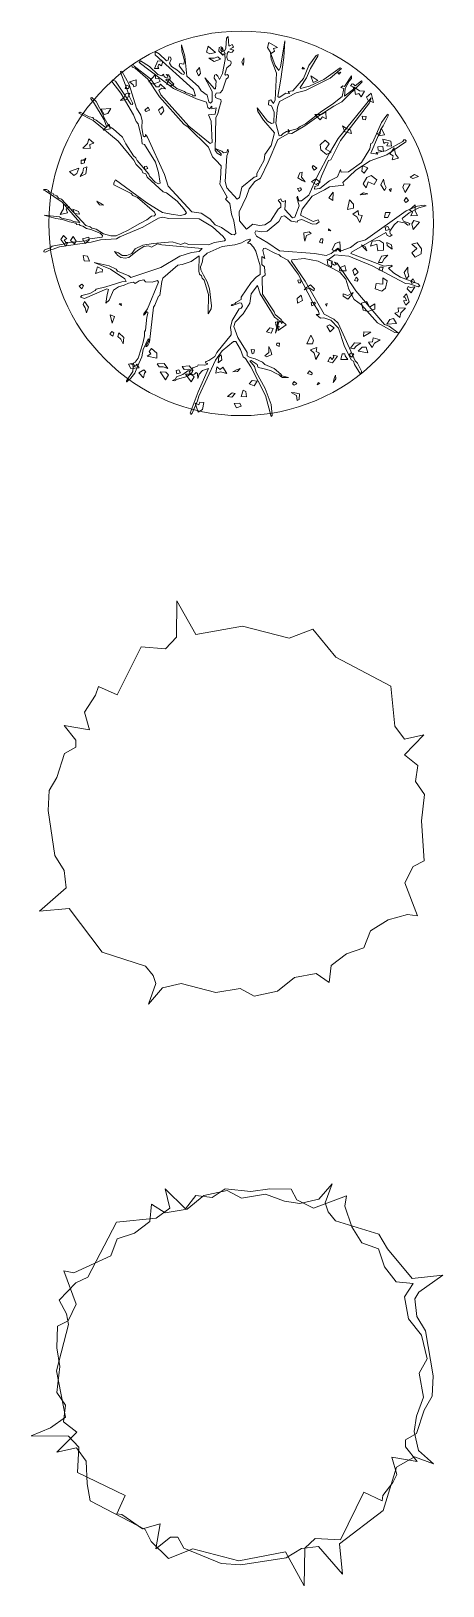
# Model space of a CAD drawing. Header units: millimetres. Extents: x -63086 to 144078, y -129912 to 13382.
# Drawn here: x 65127 to 66198, y -57687 to -53643 of the extents above; entities that cross this region are included whole.
import ezdxf

# ---------------------------------------------------------------- set-up
doc = ezdxf.new("R2010")
doc.units = ezdxf.units.MM
doc.layers.get('0').update_dxf_attribs({"lineweight": 0})
doc.layers.add('観葉植物', color=92, linetype='Continuous', lineweight=9)

# ---------------------------------------------------------------- blocks, each defined once
blk = doc.blocks.new('樹木平面（CAD素材.com）5342c5fa')
at = {"color": 0, "linetype": 'ByBlock', "lineweight": -2}
blk.add_lwpolyline([(122.1, -400.9), (106.7, -400.9), (102.2, -398.2), (98.2, -393.6), (90.1, -390.7), (75.8, -382.8), (52.5, -376.4), (43.6, -375.3), (42.3, -373.2), (40.7, -366.8), (25.3, -357.1), (22.1, -358), (33.7, -372.1), (38.2, -386.9), (61.6, -429.8), (76.9, -470.8), (79.9, -499.7), (77, -502.7), (62.7, -447.5), (24.3, -372.9), (10.3, -351.8), (4.1, -347.4), (-2.3, -328.2), (-14.2, -307.5), (-20.7, -307.2), (-49.7, -331.6), (-67.3, -356.1), (-110.6, -449.6), (-114.2, -461.9), (-128.1, -493.6), (-131.6, -497), (-133.1, -494.1), (-112.9, -438), (-85.9, -377.4), (-101.1, -382.6), (-110.1, -392.4), (-113.3, -403.9), (-114.1, -390.8), (-117.9, -387.8), (-122, -392.7), (-135.9, -394.2), (-140.9, -398.1), (-166.6, -405.1), (-174.2, -409.7), (-178.8, -408.8), (-171.3, -405.3), (-169.1, -399.5), (-152.6, -393.1), (-139.1, -384), (-131.9, -382.5), (-135.9, -386.1), (-135.4, -389.4), (-129.6, -389.5), (-127, -385.7), (-129.1, -378.3), (-126.7, -375.7), (-114.4, -371.4), (-112.3, -368.2), (-96.4, -369), (-89.5, -366.8), (-88.6, -364.9), (-92.8, -363.8), (-93.7, -361.3), (-91.6, -359.1), (-84.4, -357.1), (-69.6, -346.1), (-64.3, -335.6), (-26.7, -289.8), (-26.3, -283.4), (-28.4, -270.9), (-23.7, -252.5), (-5.6, -222.1), (-0.3, -220.9), (2.6, -215.6), (0.5, -207.5), (-4.6, -206.9), (-23.6, -213.6), (-26.4, -213.6), (-24.4, -211.1), (-18.1, -209.6), (-16.2, -208.1), (-14.5, -205.8), (-0.5, -197.8), (-0.4, -192.2), (25.2, -154.1), (39, -139.4), (48.5, -133.3), (48.3, -110.9), (40.5, -84.7), (37.5, -72.6), (31.1, -62.1), (22.8, -52.5), (16.1, -51.4), (23.6, -43.9), (21.7, -41.3), (12.2, -43.5), (0.3, -51.1), (-16.9, -55.8), (-50.1, -60.5), (-88.8, -77.7), (-99.9, -87.5), (-101.8, -102.1), (-106, -113.1), (-105.3, -121.2), (-98.7, -134.8), (-88.7, -152.1), (-83.4, -170.1), (-78.1, -214.3), (-79, -222), (-86.3, -235.7), (-85.7, -184.7), (-96.9, -148), (-102.2, -142.3), (-104, -136.5), (-109.3, -132.6), (-110.8, -124.7), (-110.1, -84.2), (-131, -99), (-154.4, -107.1), (-165, -108.8), (-204.1, -142.9), (-206.6, -151.2), (-212.1, -187.8), (-215.5, -189.1), (-225.2, -212.7), (-228.7, -218.4), (-238.8, -308.8), (-243.4, -317.3), (-246.8, -320.5), (-248.1, -320.1), (-246.6, -316.3), (-240.7, -305.3), (-240.3, -301.1), (-242.6, -300.8), (-255.1, -327.9), (-259.3, -347.1), (-270.2, -372.5), (-276.9, -389.7), (-287.3, -402.3), (-297.7, -412.2), (-299.1, -412.1), (-299.1, -409.5), (-282.4, -385.3), (-281.8, -374.4), (-277.2, -371.8), (-278.8, -368), (-287.9, -366.6), (-276, -360.7), (-268.4, -350.7), (-260.5, -326), (-255.3, -308.8), (-251.8, -292.4), (-252.1, -282.1), (-249.5, -278), (-246.3, -244.2), (-243.1, -234.5), (-243.5, -231), (-246.1, -230.5), (-252.6, -238.3), (-254.9, -238.4), (-253.5, -235.3), (-244.1, -222.7), (-215.2, -153.1), (-218.4, -148.7), (-231.8, -153.4), (-249.2, -152), (-253.6, -147.2), (-266.1, -149.4), (-276.1, -156.6), (-280.2, -153.1), (-293.3, -155.7), (-304.7, -161.2), (-319.4, -165.1), (-332.5, -174.1), (-344, -199.5), (-352.1, -207.8), (-349.2, -185.1), (-345.4, -171.8), (-349.7, -170.6), (-408.3, -195.4), (-418.3, -192), (-414.7, -187.9), (-394.3, -182.6), (-380.2, -174.8), (-377.9, -171), (-352.5, -165.2), (-310.7, -151.8), (-300, -151.5), (-303, -144), (-340.7, -119.3), (-382.5, -102), (-344.1, -110.7), (-326, -119.3), (-321.9, -124.1), (-292.9, -136.2), (-287.2, -140.8), (-209.6, -115.2), (-160.4, -85.8), (-129.6, -75.5), (-110.2, -73.2), (-102.4, -65.7), (-207, -56.3), (-217.9, -52.9), (-234.1, -62.1), (-241.5, -58.7), (-253.8, -60.3), (-270.1, -70.8), (-292.3, -89), (-302.1, -90.6), (-313.2, -88.7), (-321.4, -83.7), (-330.4, -73.3), (-320, -76.7), (-309.7, -84), (-297.8, -83.4), (-285, -78.1), (-276.3, -65.9), (-256.1, -56.9), (-229.4, -52), (-179.9, -48.4), (-157.2, -54.9), (-147.5, -50.5), (-137.6, -55.2), (-86, -56.1), (-69.7, -49.7), (-43.7, -45.2), (-41.8, -43.2), (-47.9, -34.5), (-74.9, -9.1), (-109.6, 11.6), (-188.8, 12.5), (-205.4, 15.9), (-215.3, 13.7), (-255.9, -10.3), (-316.1, -35.3), (-325.2, -40.3), (-366.8, -43.2), (-390.7, -49.1), (-472.6, -61.3), (-489.3, -67.3), (-498.8, -70), (-509, -75.3), (-513.7, -74.4), (-512.9, -69.4), (-506.7, -66.8), (-498.5, -64.2), (-492.2, -59.3), (-459, -53.7), (-447.3, -50.2), (-405.3, -45.2), (-394.5, -40.6), (-361.9, -36.2), (-360.8, -31.9), (-367.4, -25.7), (-391.9, -15.9), (-402.7, -13.8), (-412, -7.1), (-419, -5.7), (-421.7, -1.8), (-427.7, -2.8), (-430.9, 0.8), (-446.9, 3.5), (-465.1, 10.4), (-482.6, 13), (-513.1, 21.5), (-472.9, 16.9), (-468, 13.3), (-443.2, 8.4), (-436.2, 4.9), (-420.2, 1.9), (-465.9, 55), (-509.2, 84.4), (-512.8, 85), (-514.4, 86.7), (-513, 88), (-506.7, 88), (-501.8, 85.8), (-501.2, 83.7), (-498.4, 81.4), (-489.8, 77.8), (-487.3, 74), (-484.6, 73), (-480.3, 71.7), (-475.5, 65.6), (-468, 62.6), (-404.9, -5.6), (-393, -9), (-388.9, -12.2), (-377.8, -15.1), (-358.5, -27.6), (-339.1, -32.1), (-325.6, -32.3), (-295.9, -19), (-264.4, 0), (-245.8, 9.3), (-234.1, 18.7), (-225.8, 19.8), (-223.6, 23.1), (-226, 28.8), (-269.8, 66.8), (-282.2, 72), (-286.7, 78), (-331.4, 100), (-332.1, 105.7), (-327.6, 113), (-245.6, 53.3), (-213.5, 33.3), (-205.6, 28), (-182.7, 24.2), (-159.6, 20.1), (-147.3, 22.7), (-142.9, 27.7), (-149.4, 37.8), (-167.1, 57.6), (-194.9, 79.3), (-203.6, 82.2), (-245.1, 120.5), (-248.7, 129), (-255.9, 131.4), (-259.1, 138.1), (-274, 153.4), (-279.8, 164.6), (-320.4, 214), (-385.4, 267.9), (-422.4, 286.6), (-419.1, 289), (-395.8, 277), (-386.2, 275), (-383.5, 270.8), (-377.7, 268.3), (-355.5, 251.4), (-351.8, 249.1), (-349.8, 250.4), (-356.8, 268.9), (-384.8, 315.2), (-391.4, 323.4), (-391.2, 326.5), (-389.3, 327.7), (-378, 316.9), (-360, 284), (-357.9, 275.9), (-349.8, 262.2), (-344.6, 252.5), (-333.4, 245.8), (-309.5, 224.3), (-300.9, 206.7), (-280.2, 175.7), (-274.1, 170.1), (-270.8, 163.4), (-240.5, 128.1), (-239.1, 122.3), (-224.7, 107.1), (-215.5, 102.8), (-210.9, 104.6), (-215.2, 132.5), (-223.7, 159), (-252.4, 205.4), (-257.7, 207), (-259.4, 222.9), (-268.8, 258.4), (-273.8, 264.8), (-281, 282.6), (-313.3, 338.8), (-336.6, 369.3), (-335.7, 372.3), (-327.3, 369.6), (-287.2, 309.9), (-284.2, 309.1), (-282.3, 311.5), (-290.9, 328.9), (-299.8, 354.9), (-313.8, 390.6), (-314.1, 394.5), (-311.3, 396.2), (-291.7, 360.9), (-272.7, 299.5), (-261.1, 281.4), (-257.9, 266.8), (-258.5, 249.6), (-255.6, 227.3), (-252.3, 224.9), (-249.7, 226.9), (-249.5, 231.2), (-244.5, 224.1), (-199.9, 127.2), (-190.6, 96.9), (-128.9, 30.2), (-104.7, 26.1), (-82.1, 12.1), (-67.9, -4.3), (-51.5, -10.7), (-26.1, -29), (-19, -30.1), (-14.7, -26.5), (-19.9, 6.9), (-26.1, 23.8), (-30, 51.4), (-41.2, 62.8), (-37.3, 67.9), (-56.3, 102.1), (-54.4, 115.4), (-52.6, 149.9), (-66.3, 164.7), (-75, 172.9), (-85.7, 198.3), (-138.7, 249.9), (-150.1, 257.7), (-213.4, 329.1), (-242.9, 374.8), (-276.2, 403.6), (-284.2, 405.9), (-284.9, 412.1), (-281.2, 414.1), (-278.5, 408.9), (-236.7, 376), (-221.6, 355.2), (-214.5, 355), (-210.7, 362), (-197, 350.2), (-207.2, 352), (-214.5, 346.5), (-209.3, 334.2), (-137.1, 252.4), (-80.9, 207.9), (-75.9, 210.4), (-78.4, 265.4), (-85.3, 281.9), (-68.1, 284.2), (-65.9, 300.8), (-76.6, 297.6), (-76.8, 304.7), (-83.2, 297.9), (-87.6, 301.1), (-90.7, 315.4), (-116.8, 323.9), (-176.2, 350.4), (-265.7, 418.6), (-262.2, 422.5), (-239.2, 407.6), (-217, 387.5), (-206.7, 383.4), (-202.2, 387.8), (-201, 381.8), (-197.1, 379.3), (-191, 380.5), (-191.9, 384.8), (-195.8, 387.5), (-189.6, 385.9), (-185.5, 379.5), (-185.7, 375.2), (-194.4, 374.7), (-196.5, 372.9), (-168.1, 350.5), (-148, 343.2), (-145.3, 340), (-127.5, 333.9), (-126.1, 331.6), (-119.5, 332), (-124.5, 348), (-223.9, 438), (-224.3, 446.5), (-213.8, 440.5), (-194.9, 422.9), (-190.7, 424.1), (-189.1, 433), (-184.1, 432.1), (-182.5, 426.6), (-187.1, 416.5), (-181.6, 408.3), (-167.7, 399.2), (-155.6, 388.9), (-149.4, 387.5), (-147.8, 391.4), (-162.2, 409.7), (-160.4, 415.4), (-150.1, 413.8), (-148.3, 422.3), (-151.9, 435.5), (-155.3, 448.1), (-155.6, 464.3), (-146.9, 435), (-141.6, 383), (-111.5, 356), (-104.4, 344.4), (-88.9, 333.2), (-84.5, 315.8), (-80.2, 312.8), (-76.3, 316.5), (-76.3, 342.5), (-94.8, 378.4), (-70.2, 350.1), (-67.2, 349.8), (-65.6, 370.2), (-71.3, 377.7), (-70.2, 385), (-65.8, 387.5), (-61, 382.5), (-57.4, 374.3), (-49.1, 389.8), (-42.5, 426.4), (-43.2, 440.5), (-51.2, 440.1), (-58.5, 448.2), (-58.2, 457.5), (-54, 458.7), (-49.4, 456.9), (-47.7, 450.5), (-53.1, 455.8), (-53.4, 450.8), (-50.8, 448.1), (-43.5, 449.6), (-40.6, 456), (-38.9, 481.4), (-34.8, 486.1), (-33.1, 461.8), (-30.4, 461.3), (-24, 464.8), (-20.5, 459.5), (-22.3, 457), (-30.5, 453.4), (-19.9, 450.5), (-24.4, 445), (-28.5, 444.4), (-33.9, 447.3), (-36.9, 442), (-38.3, 431.2), (-35.2, 424.5), (-27.3, 421.9), (-26.7, 416.7), (-28.5, 412.3), (-38, 404.8), (-43.2, 387.9), (-41.3, 385.6), (-35.9, 387), (-34, 383.9), (-34.9, 379.5), (-39.8, 375.4), (-49.3, 346), (-55.2, 339.6), (-65.9, 338.2), (-68, 332.9), (-67.5, 327.7), (-62.4, 324.7), (-53.8, 321.8), (-52.5, 317), (-59, 296.3), (-61.3, 285.2), (-66.9, 274.9), (-68.1, 189.3), (-63, 182.6), (-52.6, 176.7), (-52.5, 181.1), (-66.3, 194), (-50.9, 187.9), (-46.7, 183.5), (-38, 184.9), (-35.1, 192.8), (-33.9, 186.6), (-37.7, 176), (-42.2, 108.4), (-37.8, 92.7), (-11.3, 63.2), (-5, 67.3), (1, 94.3), (33.2, 120.1), (39.8, 121.9), (40, 129.5), (59.2, 164.4), (61.1, 178.8), (77.5, 202.5), (86, 235.4), (57.6, 268.5), (42.6, 290.9), (41.2, 300.3), (67.7, 265.8), (78.4, 259.4), (84.1, 261.5), (85, 289.3), (78, 305.8), (70.4, 308.5), (71.1, 319.9), (76.6, 321.1), (83.2, 311.5), (87.3, 321.3), (91.2, 391), (77, 426.8), (75.4, 443.3), (87.5, 410.8), (96.9, 397.6), (101.7, 406.5), (113.1, 474.8), (110.4, 431.4), (102.2, 375), (94.9, 329.5), (97.8, 327.2), (115.4, 338.9), (124.6, 337.3), (121.1, 342.6), (133.2, 344.4), (160.9, 376.6), (175.5, 410.8), (194.4, 436.9), (199, 439.2), (198.6, 434.4), (179.4, 402.6), (169.3, 378.4), (152.4, 353.5), (153.8, 350.3), (177.1, 356.9), (213.9, 374.3), (244.5, 395.8), (257, 404.4), (259.8, 402.4), (231, 378), (166.1, 345.5), (142.4, 339.4), (99.2, 317), (93.7, 302.1), (89.4, 260.3), (98.3, 227.9), (103.3, 228.6), (108.1, 233.4), (117.5, 239.1), (144.6, 245.5), (152.9, 251.6), (166.1, 258.7), (208.8, 291.6), (236.9, 310.3), (261.4, 329.5), (266.4, 350.8), (258.4, 353.7), (263.2, 357.9), (268, 356), (286, 383.4), (285.8, 377), (280.3, 370), (269.4, 350.5), (268, 331.1), (291.5, 348.7), (290.6, 355.1), (283.1, 357.6), (287.9, 363.1), (291.7, 362.2), (295.2, 357.4), (312.3, 370.6), (314.1, 367.9), (260.7, 316.3), (240.1, 304.9), (200.8, 279.5), (165.2, 253.7), (131.2, 233.6), (120.9, 232.7), (94.6, 217.8), (69.3, 158.9), (49.6, 117.3), (34.6, 108.4), (20.2, 89.7), (13.1, 69.6), (-6.1, 29.9), (-5.4, 6.3), (13.1, -15.4), (29.5, -2.3), (47.1, -5.3), (61.1, -4.2), (75.4, 5.9), (95.3, 36.5), (102.2, 42.4), (102.4, 50.9), (95.8, 60.7), (102.2, 63.7), (105.4, 57.3), (108.8, 56.1), (114.5, 59.6), (113.1, 35.6), (133, 13.9), (138.9, 15.9), (150.1, 45.4), (143.7, 66.9), (145.8, 70.3), (149.2, 58.9), (155.8, 58.2), (174.8, 73), (196.6, 121.5), (228.8, 182.2), (251.6, 220.4), (337, 326.1), (332.7, 313.6), (257.3, 215.6), (232.2, 165.6), (226.7, 163.1), (207.8, 122.6), (199.3, 98.2), (191.1, 95.4), (190, 88.8), (203.7, 90.7), (228.8, 110.5), (249.8, 121.3), (257.3, 140), (258.9, 133.4), (277.9, 133.8), (312.1, 158.5), (334.1, 193.9), (336.4, 207.4), (340.7, 209.6), (364.4, 262.2), (377.5, 281.6), (381.8, 284.3), (381.8, 280), (368.6, 253.5), (361.5, 243), (360.3, 233.6), (356, 229.7), (336.6, 182.7), (354.2, 180), (350.5, 184.5), (375, 188.6), (419.5, 212.8), (422, 217.2), (425.4, 217.6), (428.2, 214.7), (427.7, 211.7), (377.5, 178.4), (335, 162.4), (297.3, 137.9), (263.7, 106.2), (266.5, 99.6), (229.2, 95), (215.5, 87.5), (183.8, 70.6), (157.5, 37.2), (153.4, 21), (186.8, 5), (199.1, 8.9), (201.8, 4.3), (194.7, -1.4), (184.7, -2.3), (157.1, 10), (146.8, 7.5), (145, 3.4), (129.2, 5.7), (112.1, 19.2), (104.3, 17.6), (97.4, 4.5), (66.6, -20.6), (52, -22.2), (37.4, -19.2), (34.6, -24.9), (38.8, -33.1), (68.9, -51), (98.8, -71.7), (190.2, -78.1), (220.3, -83.6), (232.9, -78.6), (250.7, -64.9), (259.4, -71.3), (283.4, -63.1), (302.1, -48.9), (322.7, -43.2), (427.9, 32.6), (457.6, 44.3), (475, 47.7), (480.5, 45.2), (461.5, 40.2), (435.9, 26.9), (418.1, 13), (421.3, 5.9), (437.8, -0.5), (436.9, -3.7), (432.7, -4.4), (425, 1.6), (414.7, 2.9), (406.9, 4.5), (397.1, -4.1), (385.7, -20.3), (386.6, -27.7), (392.1, -29.9), (385.9, -34.1), (378.8, -31.3), (375.4, -24), (286.1, -75.2), (284.3, -78.8), (370.8, -111.5), (389.1, -108.5), (392.5, -110.8), (382.3, -116.3), (395.3, -128.8), (413.8, -140.3), (459.2, -157.2), (463.6, -162.2), (459.7, -164.7), (436.9, -156.9), (426.6, -156.2), (340, -110.8), (279.3, -85), (242.7, -82.2), (225.8, -94.6), (236.3, -99.8), (233.3, -103.5), (242, -109.2), (247.3, -107.1), (241.6, -100.7), (248.9, -103.5), (297.3, -175.9), (372, -263.4), (383.6, -267.3), (407.8, -284.4), (398.5, -283.5), (353.7, -258.6), (312.1, -212.2), (293.2, -198.3), (278.8, -171.6), (271.3, -145.5), (256.2, -127.5), (239.7, -118.1), (199.5, -98), (162.8, -91.6), (131.3, -94.8), (129.9, -98), (165.5, -150.1), (215.1, -236.6), (240.2, -248.8), (251.6, -259.3), (273.1, -307.4), (295.2, -357.5), (301.6, -363.4), (311.9, -384.4), (311.5, -390.6), (309.4, -392.2), (294.3, -366.8), (291.1, -358.8), (285, -355), (266.7, -317.5), (252.5, -272.5), (232.4, -251.7), (213.9, -245.8), (205.9, -246.9), (194.1, -237.1), (200.9, -237.3), (202.1, -236.2), (200.5, -228.7), (185.4, -205.8), (147.5, -132), (120.7, -95.5), (102.7, -86.6), (97.7, -81.6), (88.3, -78.1), (62, -64.4), (57.7, -65.8), (55.4, -70.8), (60.4, -91.2), (52.9, -85.9), (53.1, -106.7), (59.8, -112.9), (61.6, -134.6), (53.8, -140.3), (54.7, -184.6), (84.7, -230), (87.6, -237.3), (102.9, -249.7), (106.8, -256.5), (104.5, -260.4), (100.9, -252.9), (96.5, -259), (94, -272.3), (88.1, -286), (95.2, -251.3), (86.3, -243.7), (78.3, -230.7), (48.8, -183), (41.5, -161.3), (25.7, -183.7), (22.1, -207.9), (4.7, -235.7), (-16.3, -256.7), (-19.7, -268.2), (-9, -296.9), (14.5, -335.8), (14.5, -344.7), (22.3, -348.6), (35.3, -352.2), (54.3, -360.9), (61.1, -367.1), (85.3, -377.1), (102.2, -392.2), (105, -396.5), (121.9, -400.6)], dxfattribs=at)
for points in [[(-86.6, 460.5), (-90.7, 445.5), (-82.2, 440.8), (-67.6, 444)], [(-45.8, 448.6), (-54.3, 444), (-48.2, 437.7), (-42.1, 440.8)], [(93.6, 457), (71.6, 470), (67.6, 457.7), (77.3, 441.7), (85.6, 447.4), (83.2, 454.6)], [(-214.9, 402.8), (-226.4, 402.3), (-217.3, 422.3), (-204.7, 421.7), (-208, 409.6), (-214.4, 414.3), (-217.3, 406.9)], [(-109.1, 405.6), (-116.4, 396.2), (-111.5, 383.8), (-106.7, 390)], [(-84.6, 430), (-71.2, 420.6), (-54.3, 426.9), (-61.5, 433.1), (-71.2, 430)], [(6.1, 430.5), (1.2, 419.7), (4.9, 410.3), (6.1, 419.7)], [(157.8, 401.5), (164.2, 401.5), (158.5, 406.6)], [(-279.9, 355.4), (-281.5, 360.4), (-291.2, 368.3), (-273.4, 372.9), (-273.4, 357.4)], [(-223.6, 387.5), (-240.5, 368.4), (-229.1, 362.1), (-211.6, 368.6), (-215.7, 377.8), (-223.2, 376.8)], [(-187.9, 374.5), (-195.2, 362), (-181.8, 357.4), (-175.8, 362)], [(198.5, 371.1), (180.3, 383.6), (186.7, 366.3)], [(258.1, 392.9), (250.5, 391.4), (254.2, 388.4)], [(-314, 319.1), (-297.9, 321.9), (-290.3, 338.3), (-299.9, 337.6), (-304.5, 328.5)], [(-291.7, 356.8), (-299.7, 359.7), (-302.4, 350.4), (-293.7, 350.3)], [(293, 354.1), (296.2, 335), (305.5, 338), (310.9, 328.7), (319.5, 343.5), (307, 344.5)], [(337.1, 338.5), (325.3, 328.3), (329.8, 319.7), (343.5, 314.1)], [(-364.4, 296.7), (-356.6, 283.2), (-347.3, 285.9), (-339.3, 298.4)], [(-247.5, 291.3), (-239, 294.4), (-242.6, 302.2), (-251.1, 294.4)], [(-205, 303.8), (-215.9, 294.4), (-209.9, 282), (-201.4, 292.9)], [(191.1, 282.8), (204.5, 268.8), (210.5, 276.6), (220.2, 271.9), (219, 289.1), (208.1, 282.8)], [(-344, 258.1), (-359.7, 242.5), (-341.6, 245.7)], [(121.4, 243.9), (121.4, 236.1), (125, 239.2)], [(262.7, 253.3), (268.5, 238.1), (286.1, 233.7), (283.6, 243), (273.8, 245.9)], [(322.5, 269.4), (323.9, 277.9), (314.2, 278.8), (315.8, 270.2)], [(353.7, 233.3), (358.4, 235.8), (364.3, 246.7), (372.1, 230.2), (357, 227.3)], [(-412.3, 195.5), (-393, 195), (-394.2, 204.8), (-384.1, 208.3), (-397, 219.6), (-400.3, 207.5)], [(217.5, 216.5), (204.2, 204.1), (206.6, 191.6), (221.2, 179.2), (233.3, 185.4), (218.7, 193.2), (228.4, 207.2)], [(369.8, 207.3), (367.2, 218.5), (388.6, 213.4), (390.4, 200.9), (377.9, 201.9), (381.2, 209), (373.4, 210.5)], [(-416.2, 164.7), (-416.3, 155.1), (-407.9, 157.3), (-407.6, 164.1)], [(-405.9, 163.1), (-404.7, 169.3), (-410.8, 164.6)], [(369.3, 187), (367.5, 199.5), (354.1, 199.2), (355.6, 190.7)], [(397, 196.2), (385.7, 180.4), (394.5, 175.9), (391.7, 165.5), (408.3, 169.9), (400.2, 179.5)], [(-446.7, 135.1), (-435.7, 124.2), (-427.5, 129.3), (-423, 143.5)], [(-419.2, 121.8), (-404.5, 128.8), (-401.5, 146.6), (-410.5, 143.4), (-412.6, 133.4)], [(-251.9, 147.5), (-247, 149.1), (-243.4, 142.9), (-251.9, 139.7)], [(157.5, 111.6), (146.7, 118.2), (152.1, 131.5), (158.2, 132.7), (155.9, 119.9), (166, 108.3)], [(184.1, 146.3), (188.7, 138.6), (195.7, 143.6), (186.5, 150.5)], [(328.6, 144.6), (315, 149.4), (312.9, 135.4), (318.6, 130.4)], [(352, 113.3), (337.2, 124.1), (325.5, 119.3), (316, 102.7), (324.4, 92), (329.3, 107.7), (344.9, 100.8)], [(460.3, 121.8), (449.8, 127.2), (438.5, 120.1), (445.5, 116.5)], [(153.3, 92.3), (155.7, 87.8), (150.3, 83), (145.6, 90.8)], [(204.3, 107), (193.1, 115.9), (182, 107.6), (194.3, 101.3)], [(237.9, 59.3), (238.2, 81.4), (227.4, 66.4)], [(369, 115.3), (362.3, 100.5), (371.6, 85), (376.4, 93.3), (371.5, 102.2)], [(384.4, 88.2), (387.9, 82.9), (388.9, 90.5)], [(438.2, 101.8), (422.7, 102.9), (419.7, 93.7), (425.5, 80)], [(-471, 23), (-452.2, 27.7), (-456, 36.8), (-447.1, 42.9), (-462.6, 50.3), (-462.6, 37.8)], [(-375.8, 58.1), (-368.8, 48.5), (-358.9, 47.1), (-366.4, 52.8)], [(275.9, 36.2), (291, 39.9), (291, 49.6), (281.3, 60.9)], [(328.9, 76.8), (317.3, 79.5), (308.8, 74.2), (318.2, 74.7)], [(434.2, 59.4), (428, 66.9), (423, 59.8), (427.2, 54.4)], [(451.3, 48.4), (437.2, 35.2), (444.9, 29), (440.2, 19.4), (457.3, 20.5), (451.2, 31.4)], [(-438.3, 36.5), (-433.8, 25.6), (-420.6, 23.6), (-423.6, 30.9)], [(308, 2.2), (313.9, 20.6), (304.1, 22.2), (303.6, 33), (289.2, 23.7), (299.8, 17.1)], [(386.8, 28), (374.2, 28.6), (372, 15.4), (380.6, 15.3)], [(462.9, 3.1), (447.9, 7.2), (443.2, -1.3), (446.2, -15.8)], [(-451.4, -49.4), (-456.7, -59.6), (-469.6, -41.8), (-462.9, -31.2), (-454, -40), (-461.2, -43.3), (-456.2, -49.5)], [(-437.8, -34.4), (-444.6, -45), (-434.2, -53.5), (-429.8, -46)], [(-413.5, -40), (-406.3, -52.5), (-395.6, -43.2), (-396.7, -35.6)], [(162.9, -37.7), (162.3, -25.1), (176.4, -22.1), (180.8, -26.5), (168.9, -31.7), (164.9, -46.6)], [(206.5, -40.4), (202.7, -48.6), (210.7, -51.6), (211.3, -40.1)], [(232, -19.6), (226.5, -14.1), (226.1, -18.9)], [(373.9, -9.7), (375.2, -18.2), (384.7, -16.1), (380.6, -8.4)], [(257.4, -74), (256, -48.5), (243.6, -52.1), (235.7, -69), (245, -72.7), (249.7, -66.7)], [(325.7, -71.2), (321.5, -60.1), (312.4, -56), (318.1, -63.5)], [(368.9, -70.1), (369.6, -51.8), (359.2, -44.7), (340.1, -46.1), (335.8, -59), (351.6, -54.3), (354.6, -71.1)], [(391.7, -67.2), (390.3, -55.5), (378.1, -50), (379, -57.9)], [(451.2, -88), (467.1, -79.1), (467.7, -66.4), (456.4, -50.9), (443.2, -54.1), (455.5, -65.1), (442.8, -76.4)], [(-411.2, -83.3), (-408.5, -97.4), (-394.7, -98.3), (-400, -85.5)], [(-362.4, -127.1), (-367.5, -126), (-379.2, -130.4), (-374.4, -112.7), (-361, -120.4)], [(234.5, -113.1), (235.7, -98.8), (222.7, -94.2), (224.3, -107.9)], [(272.4, -123.8), (268.8, -109.8), (256, -115.9), (255, -123.5)], [(294.3, -135.8), (303.6, -127.4), (295.9, -116.4), (289.7, -122.4)], [(380.1, -83.1), (364, -85.8), (356.3, -102.2), (365.8, -101.5), (370.6, -92.5)], [(365.6, -123.6), (368.3, -114.3), (359.6, -114.2), (357.5, -120.7)], [(432.3, -114.3), (422.9, -127.6), (429, -144.6), (435.3, -137.4), (432.2, -127.7)], [(-415.1, -157.8), (-421.6, -163.4), (-414.9, -170.3), (-410.5, -162.9)], [(153.5, -154.7), (148.4, -155.1), (146.4, -148.2), (155.3, -147.1)], [(169.4, -166.5), (179.8, -159.5), (189.8, -169.9), (188.3, -175.9), (177.6, -168.5), (162.8, -172.9)], [(303.4, -145.8), (301.1, -150.3), (294.1, -148.5), (298, -140.3)], [(347.6, -170.6), (364.9, -176.4), (374.6, -168.3), (378.6, -149.6), (367.3, -141.9), (367.5, -158.4), (350.6, -156.6)], [(443, -156.8), (450.7, -153.2), (446.1, -144.7), (439.9, -150.8)], [(145.8, -207.2), (158.6, -200.7), (155.6, -187.2), (144.8, -195.8)], [(285.4, -187.8), (276.9, -197.1), (264.8, -189.3), (264.8, -183.1), (276.9, -187.8), (290.2, -180)], [(421, -191.9), (428.8, -183.4), (436.4, -204.1), (427.1, -212.5), (420.9, -201.6), (428.7, -200.4), (425.6, -193.1)], [(433.6, -164.1), (438.2, -166.5), (450.7, -165.4), (441.3, -181.1), (430.4, -170.1)], [(-402.7, -232.9), (-397.2, -217.6), (-407.7, -202.9), (-411.7, -211.5), (-406.2, -220.1)], [(-341.6, -238.2), (-335.9, -259.6), (-329.6, -242.2)], [(-318.2, -209.6), (-311.4, -213.5), (-312.3, -208.8)], [(190, -205.1), (181, -206.1), (182.7, -214.5), (192.8, -209)], [(221.1, -215.8), (222.9, -208.3), (218.6, -210.4)], [(312.2, -207.9), (316.4, -225.6), (328.5, -229.7), (346.5, -223.2), (347.1, -209.6), (333.1, -218.4), (325.8, -203)], [(426.8, -220.6), (407.5, -220), (408.6, -229.8), (398.5, -233.3), (411.3, -244.7), (414.7, -232.6)], [(-342.1, -288.1), (-333.9, -293.3), (-331.4, -285), (-337, -281.2)], [(65.2, -282.3), (77.3, -285.9), (82.6, -273.5), (74.2, -271.4)], [(95.5, -278.4), (116.5, -263.8), (106.9, -255.1), (88.3, -257.3), (90.1, -267.2), (97.7, -268)], [(230.8, -282.1), (240.8, -271.7), (228.9, -264), (221.9, -267.1)], [(317.4, -294.5), (336.4, -283.1), (318, -281.8)], [(403, -260.9), (395.3, -247.4), (386, -250), (377.8, -262.5)], [(-307.1, -313.2), (-305.3, -297.1), (-318.9, -285.1), (-320.9, -294.5), (-313.5, -301.5)], [(75.2, -328.7), (79.1, -340.7), (66.3, -347.4), (60.9, -344.3), (71, -336.1), (70.8, -320.6)], [(90.9, -316.7), (92, -311.7), (99.2, -311.7), (97.7, -320.6)], [(169.6, -313.5), (185.1, -313.4), (187.4, -304), (180.5, -290.8)], [(193, -354), (203, -337.4), (193.9, -333.6), (195.8, -323), (179.7, -328.7), (188.6, -337.6)], [(310.6, -311.8), (294.3, -310.8), (283.1, -324.9), (292.5, -326.4), (299.2, -318.7)], [(328.2, -336.8), (323.8, -321.9), (314.2, -322.3), (303.4, -332.6)], [(360.7, -303.1), (342, -298.1), (340.9, -307.9), (330.1, -308.9), (340.1, -322.9), (346.2, -311.9)], [(-271.6, -366.1), (-265.7, -375.9), (-287.7, -377.5), (-293.2, -366.2), (-280.9, -363.3), (-282, -371.1), (-274.1, -370.2)], [(-244.9, -345.1), (-220, -350.8), (-220, -337.8), (-234.1, -325.6), (-240.2, -333.5), (-235.7, -339.7)], [(-60.3, -362.7), (-51.1, -355.3), (-52.8, -342.1), (-59, -347)], [(32.4, -337.8), (33.9, -328.9), (25.4, -328.2), (27.9, -339.4)], [(238.6, -342.9), (249.9, -345.1), (236.4, -362.5), (224.3, -359), (230.4, -348), (235.4, -354), (240, -347.5)], [(268.9, -339), (269.3, -344.3), (276.8, -354.2), (258.5, -354.5), (262.1, -339.5)], [(280, -343.2), (287.2, -347.9), (292, -339.5), (283.6, -337.4)], [(-248.4, -385.9), (-252, -389.7), (-254.4, -401.9), (-266.9, -388.5), (-253.3, -381.2)], [(-191.1, -377.1), (-201.3, -364.4), (-219.3, -365.6), (-214.1, -373.6), (-203.9, -373.4)], [(-197.8, -407), (-189.7, -393.8), (-196.5, -386.9), (-211.4, -385.8)], [(-167.7, -391.4), (-158.3, -388.9), (-162.7, -381.4), (-169.4, -383)], [(-125.6, -382.4), (-136.3, -370.2), (-154.3, -372.3), (-148.7, -380), (-138.5, -379.3)], [(-130.8, -412.6), (-123.3, -399), (-130.5, -392.4), (-145.4, -392)], [(-38.3, -390.4), (-48, -373.7), (-55.7, -379.8), (-64.1, -373), (-66.9, -389.9), (-54.8, -386.4)], [(-22, -385.9), (-10.2, -385), (-3.7, -377.3), (-12.5, -380.7)], [(183.7, -389.4), (176.9, -383.4), (171.9, -390.3), (182.7, -394)], [(238.2, -413.8), (245.5, -404.4), (244.2, -394.5), (240.8, -403.3)], [(-36.5, -450.4), (-24.8, -452.4), (-16.2, -442.2), (-24, -440.9)], [(-1, -450.5), (13.4, -450.9), (11.1, -437), (4.1, -433.9)], [(19.7, -417.1), (33.1, -422.2), (41.1, -410.9), (27.5, -408.7)], [(138.7, -440.7), (151, -443.6), (149.9, -458), (144.5, -461), (142.8, -448.1), (129.6, -440.1)], [(136.8, -421), (133.1, -417.4), (136.9, -411.3), (143.7, -417.2)], [(196.7, -419.6), (203.5, -415.9), (199, -414.2)], [(-120.3, -467.3), (-112.1, -491.4), (-101.1, -484.6), (-98, -466.2), (-108, -465.1), (-110.9, -472.2)], [(-18.6, -468.2), (-13.1, -479.5), (-0.5, -475.2), (-4.5, -467.5)]]:
    blk.add_lwpolyline(points, close=True, dxfattribs=at)
blk.add_circle((-0.8, 0), 500, dxfattribs=at)
blk = doc.blocks.new('樹木平面（CAD素材.com）d78d0c0a')
at = {"color": 0, "linetype": 'ByBlock', "lineweight": -2}
blk.add_lwpolyline([(-446.8, -258), (-361.5, -371.6), (-248.9, -407.6), (-228.9, -431.7), (-221.7, -452.8), (-240.7, -506.3), (-204, -464.1), (-155.7, -453.1), (-65.6, -476.4), (-2.6, -465.8), (34.1, -485.7), (94.7, -472.7), (138.9, -437), (194.8, -427.1), (229, -450.1), (234.2, -405.9), (273.6, -375.4), (319.1, -360.3), (335.9, -316.1), (382.2, -287.3), (432.2, -273.3), (458.2, -277.1), (425.7, -190.7), (446.9, -148.2), (475.4, -133.8), (469, -29.2), (476.3, 39.1), (453.5, 72.4), (459.6, 114.2), (425, 142.3), (475, 194), (425, 182.7), (399.7, 217), (389, 320.8), (246.2, 395.8), (186.7, 469.3), (124.5, 445.2), (3.2, 477), (-118.1, 454.9), (-166.9, 542.3), (-167.9, 447.8), (-196.2, 417.9), (-259.9, 422.6), (-322.1, 297.7), (-370.4, 319.8), (-378.6, 297.2), (-407.4, 253), (-394.2, 207.4), (-460, 218.3), (-429.8, 180), (-429.8, 161.8), (-458.9, 145.1), (-478.9, 83.4), (-498.8, 49), (-501.9, -2.9), (-483.9, -119.4), (-459.9, -158.9), (-454.6, -203.7), (-523.8, -265)], close=True, dxfattribs=at)
blk = doc.blocks.new('樹木平面（CAD素材.com）a0cb817e')
at = {"color": 0, "linetype": 'ByBlock', "lineweight": -2}
for points in [[(522.1, 288.5), (459.7, 244.9), (449.4, 226.9), (454.7, 181), (477, 143.7), (496.5, 27.2), (493.8, -26.1), (473.4, -62.3), (453.7, -123), (424.9, -139.2), (424.5, -158), (455.1, -196), (389.4, -184.5), (402, -229.6), (391.9, -250.6), (365.8, -284.3), (364.4, -297.9), (316.2, -275.8), (256.2, -400), (190.3, -396.1), (163.3, -421.6), (161.7, -519.5), (112.9, -431), (-8, -454.6), (-128.1, -423.1), (-191.3, -447.8), (-236.6, -403.8), (-252, -372.8), (-394.8, -297.8), (-402.8, -254.3), (-405.3, -195.2), (-430.6, -160.1), (-481, -171.7), (-429.7, -119.2), (-464.3, -92.8), (-458.7, -49.6), (-481, -16.8), (-474, 51), (-481.1, 100), (-480.1, 156.1), (-452, 170), (-431.2, 213.6), (-463.5, 299.9), (-436.9, 295), (-341, 339.4), (-324.5, 382.8), (-279.3, 397.9), (-239.7, 428.2), (-235, 473.7), (-199.9, 450.5), (-142.7, 460.2), (-99.3, 495.8), (-38.9, 508.5), (-1.7, 488.8), (60.6, 499.2), (110.6, 481), (150.6, 474.9), (199.2, 486.4), (234, 526.1), (216, 476.6), (223.6, 453.1), (242.9, 429.9), (355.2, 395.2), (378.1, 357.6), (442.2, 280.2)], [(-498.1, -108.5), (-458.9, -80.8), (-482.6, 39.7), (-450.8, 160), (-456.1, 188.5), (-475.6, 223.4), (-431.6, 269), (-400.7, 283.9), (-325.9, 426.6), (-223, 437.2), (-188, 462.8), (-199.4, 512.9), (-147.2, 461.6), (-120.5, 496), (-77.4, 490.4), (-44.2, 513.1), (22.9, 505.9), (72.5, 513.4), (128.1, 512.2), (142.2, 484.6), (185.4, 463.1), (271.7, 495.3), (267.2, 468.6), (285.4, 414.4), (311.5, 372.8), (354.3, 357.1), (370.5, 310.2), (400.7, 271.7), (445, 266.7), (422.5, 232.1), (432.4, 175.4), (466.7, 132.4), (481.1, 71.3), (460.8, 33.9), (471.6, -28.3), (453.3, -78.4), (447.6, -118.3), (458.8, -167.1), (498.1, -201.7), (448.2, -183.9), (401.8, -211), (367.2, -323.1), (253, -410.1), (260.8, -489.2), (198.9, -417.2), (154.2, -422.3), (114.7, -446.1), (-2.9, -464.6), (-54.4, -461.1), (-151, -421.2), (-166.9, -392.6), (-185.6, -392.3), (-223.9, -422.7), (-212.8, -357.6), (-259.1, -370.6), (-312.3, -333.6), (-325.7, -332.4), (-303.7, -284.2), (-428, -224.3), (-423.8, -158.3), (-450.7, -130.4), (-548.3, -129.4)]]:
    blk.add_lwpolyline(points, close=True, dxfattribs=at)

msp = doc.modelspace()

# ---------------------------------------------------------------- block references
at = {"layer": '観葉植物', "ltscale": 10}
for name, p in [('樹木平面（CAD素材.com）5342c5fa', (65674.1153, -54143.0473)), ('樹木平面（CAD素材.com）d78d0c0a', (65673.3368, -55667.4028)), ('樹木平面（CAD素材.com）a0cb817e', (65675.6438, -57167.4028))]:
    msp.add_blockref(name, p, dxfattribs=at)

doc.saveas('drawing.dxf')
